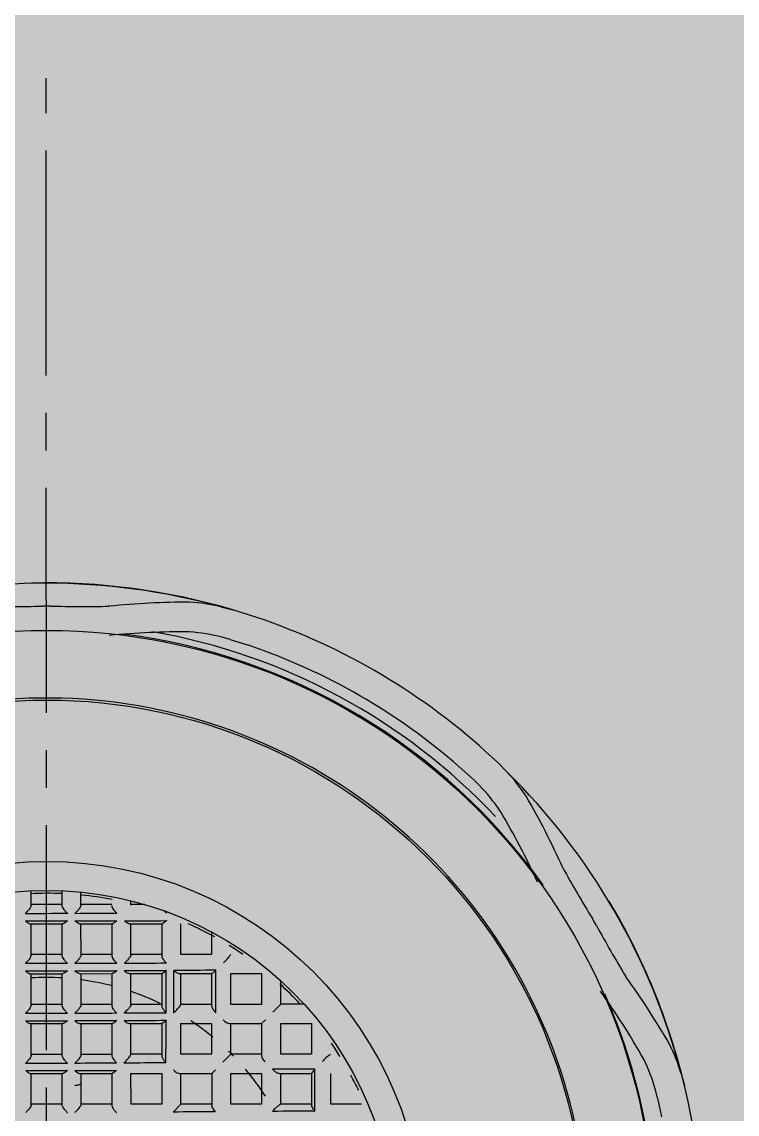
# Model space of a CAD drawing. Header units: millimetres. Extents: x 307301 to 459443, y -2888111 to -2805601.
# Drawn here: x 311708.72 to 311720.65, y -2812700.75 to -2812682.53 of the extents above; entities that cross this region are included whole.
import ezdxf

# ---------------------------------------------------------------- set-up
doc = ezdxf.new("R2010")
doc.units = ezdxf.units.MM
doc.header["$LTSCALE"] = 10
doc.header["$MEASUREMENT"] = 0
doc.linetypes.add('CENTER2', pattern=[1.125, 0.75, -0.125, 0.125, -0.125])
for name, color, linetype in [('$DDT_AUDIT_GENERATED_(131)', 7, 'Continuous'), ('$DDT_AUDIT_GENERATED_(159)', 7, 'Continuous'), ('$DDT_AUDIT_GENERATED_(15E)', 7, 'Continuous'), ('$DDT_AUDIT_GENERATED_(224)', 7, 'Continuous'), ('$DDT_AUDIT_GENERATED_(77)', 7, 'Continuous'), ('$DDT_AUDIT_GENERATED_(7E)', 7, 'Continuous'), ('$DDT_AUDIT_GENERATED_(901)', 7, 'Continuous'), ('$DDT_AUDIT_GENERATED_(E33)', 7, 'Continuous'), ('BMA  furniture', 6, 'Continuous'), ('Default', 7, 'Continuous'), ('Furniture - Plan', 3, 'Continuous')]:
    doc.layers.add(name, color=color, linetype=linetype)

# ---------------------------------------------------------------- blocks, each defined once
blk = doc.blocks.new('TUFTUFTU')
at = {"layer": 'Furniture - Plan', "ltscale": 0.01}
h = blk.add_hatch(color=250, dxfattribs=at)
h.dxf.hatch_style = 1
h.set_gradient(color1=(51, 51, 51), color2=(105, 105, 105), one_color=1, tint=0.41, name='INVCYLINDER')
edge = h.paths.add_edge_path()
edge.add_arc((1413476.938, -245799), 296.526, 0, 360)
at = {"layer": '$DDT_AUDIT_GENERATED_(131)', "color": 6, "linetype": 'Continuous'}
for radius, start, end in [(11.517, 205.4253, 208.2256), (11.517, 211.8503, 214.4429), (11.517, 222.8171, 227.5499), (11.517, 235.3841, 238.0761), (11.517, 240.8701, 245.7889), (11.517, 259.0569, 264.2246), (11.517, 267.4422, 272.6475), (20.547, 223.2479, 260.0639)]:
    blk.add_arc((1413476.938, -245799), radius, start, end, dxfattribs=at)
at = {"layer": '$DDT_AUDIT_GENERATED_(159)', "color": 6, "linetype": 'Continuous'}
for start, end in [(213.0563, 220.4118), (224.2969, 225.9025), (230.47, 236.4663), (244.2344, 251.144), (255.4137, 262.2711), (266.5408, 273.3981)]:
    blk.add_arc((1413476.938, -245799), 8.71, start, end, dxfattribs=at)
at = {"layer": '$DDT_AUDIT_GENERATED_(15E)', "color": 3, "linetype": 'Continuous'}
for radius in [295.946, 295.558]:
    blk.add_circle((1413476.938, -245799), radius, dxfattribs=at)
at = {"layer": '$DDT_AUDIT_GENERATED_(224)', "color": 3, "linetype": 'Continuous'}
for radius in [300, 296.526, 296.132]:
    blk.add_circle((1413476.938, -245799), radius, dxfattribs=at)
at = {"layer": '$DDT_AUDIT_GENERATED_(77)', "color": 6, "linetype": 'Continuous'}
for radius in [20.285, 17.962, 12.581]:
    blk.add_circle((1413476.938, -245799), radius, dxfattribs=at)
for radius, start, end in [(18.03, 345.0261, 285.0261), (20.323, 180.0261, 203.6723), (20.323, 215.4615, 262.8202)]:
    blk.add_arc((1413476.938, -245799), radius, start, end, dxfattribs=at)
at = {"layer": '$DDT_AUDIT_GENERATED_(7E)', "color": 6, "linetype": 'Continuous'}
for p, q in [((1413456.567, -245803.689), (1413456.433, -245803.061)), ((1413455.55, -245803.571), (1413455.672, -245804.11)), ((1413456.567, -245803.689), (1413456.64, -245803.958)), ((1413455.784, -245804.509), (1413455.672, -245804.11)), ((1413462.509, -245814.114), (1413462.706, -245814.31)), ((1413461.894, -245814.876), (1413461.605, -245814.579)), ((1413463.183, -245814.741), (1413462.706, -245814.31)), ((1413461.894, -245814.876), (1413462.3, -245815.251)), ((1413470.814, -245818.987), (1413470.202, -245818.789)), ((1413470.814, -245818.987), (1413471.082, -245819.058)), ((1413470.203, -245819.809), (1413470.731, -245819.972)), ((1413471.132, -245820.074), (1413470.731, -245819.972))]:
    blk.add_line(p, q, dxfattribs=at)
for radius in [62.905, 61.937]:
    blk.add_circle((1413476.938, -245799), radius, dxfattribs=at)
for centre, radius, start, end in [((1413476.938, -245799), 21.872, 167.9893, 192.0628), ((1413462.704, -245802.257), 6.299, 195.6674, 205.6992), ((1413476.938, -245799), 21.872, 193.5123, 210.9797), ((1413461.608, -245802.779), 6.075, 196.5465, 206.4505), ((1413476.939, -245799), 21.86, 194.5973, 225.4548), ((1413479.349, -245792.356), 25.647, 209.5077, 215.5017), ((1413478.447, -245792.651), 25.71, 209.9453, 215.9266), ((1413422.171, -245829.219), 41.456, 28.4918, 31.2106), ((1413477.609, -245798.613), 21.872, 209.6802, 210.3719), ((1413421.936, -245832.23), 43.166, 28.8954, 31.5065), ((1413483.898, -245800.229), 25.646, 204.5503, 210.5445), ((1413483.193, -245800.862), 25.71, 204.1255, 210.1068), ((1413467.014, -245809.705), 6.303, 214.3562, 224.3815), ((1413466.008, -245810.4), 6.071, 213.5983, 223.5089), ((1413476.938, -245799), 20.904, 228.8514, 251.2007), ((1413476.938, -245799), 21.872, 227.9893, 252.0628), ((1413472.642, -245812.955), 6.299, 255.6674, 265.6992), ((1413472.39, -245793.591), 25.647, 269.5077, 275.5017), ((1413476.938, -245799), 21.872, 253.5123, 271.3295), ((1413476.938, -245799), 21.86, 254.5973, 285.4548), ((1413472.546, -245814.166), 6.075, 256.5465, 266.4505), ((1413472.194, -245794.519), 25.71, 269.9453, 275.9266), ((1413475.725, -245861.539), 41.456, 88.4918, 91.2106), ((1413478.215, -245863.248), 43.166, 88.8954, 91.5065), ((1413476.938, -245798.226), 21.872, 269.6802, 270.3719)]:
    blk.add_arc(centre, radius, start, end, dxfattribs=at)
at = {"layer": '$DDT_AUDIT_GENERATED_(901)', "color": 6, "linetype": 'Continuous'}
for p, q in [((1413472.46, -245803.483), (1413472.722, -245803.221)), ((1413466.44, -245803.486), (1413467.466, -245803.485)), ((1413467.466, -245803.485), (1413467.466, -245804.511)), ((1413468.105, -245804.513), (1413468.105, -245803.441)), ((1413468.105, -245803.485), (1413469.134, -245803.484)), ((1413469.131, -245803.484), (1413469.131, -245804.51)), ((1413469.769, -245803.484), (1413470.795, -245803.484)), ((1413469.77, -245804.51), (1413469.769, -245803.484)), ((1413470.795, -245803.484), (1413470.796, -245804.509)), ((1413471.434, -245804.509), (1413471.434, -245803.436)), ((1413471.434, -245803.483), (1413472.46, -245803.483)), ((1413472.46, -245803.483), (1413472.46, -245804.509)), ((1413473.098, -245803.483), (1413474.124, -245803.482)), ((1413473.099, -245804.508), (1413473.098, -245803.483)), ((1413474.124, -245803.482), (1413474.125, -245804.508)), ((1413474.763, -245803.723), (1413474.763, -245803.443)), ((1413474.763, -245803.482), (1413475.789, -245803.481)), ((1413475.789, -245803.471), (1413475.789, -245804.197)), ((1413476.428, -245804.237), (1413476.428, -245803.459)), ((1413476.428, -245803.481), (1413477.453, -245803.481)), ((1413477.453, -245803.458), (1413477.454, -245804.236)), ((1413474.763, -245804.508), (1413474.763, -245803.723)), ((1413475.789, -245804.197), (1413475.789, -245804.507)), ((1413476.428, -245804.507), (1413476.428, -245804.237)), ((1413477.454, -245804.236), (1413477.454, -245804.506)), ((1413469.178, -245804.51), (1413468.105, -245804.511)), ((1413470.796, -245804.509), (1413469.77, -245804.51)), ((1413471.309, -245804.634), (1413471.434, -245804.509)), ((1413472.508, -245804.509), (1413471.434, -245804.509)), ((1413474.125, -245804.508), (1413473.099, -245804.508)), ((1413475.824, -245804.507), (1413474.755, -245804.508)), ((1413477.474, -245804.506), (1413476.407, -245804.507)), ((1413468.105, -245805.149), (1413469.131, -245805.149)), ((1413468.106, -245806.175), (1413468.105, -245805.149)), ((1413469.131, -245805.149), (1413469.132, -245806.175)), ((1413469.771, -245806.175), (1413469.77, -245805.101)), ((1413469.77, -245805.149), (1413470.796, -245805.148)), ((1413470.796, -245805.148), (1413471.058, -245804.886)), ((1413470.796, -245805.148), (1413470.796, -245806.174)), ((1413471.435, -245805.148), (1413472.46, -245805.147)), ((1413471.435, -245806.174), (1413471.435, -245805.148)), ((1413472.46, -245805.147), (1413472.461, -245806.173)), ((1413473.1, -245806.173), (1413473.099, -245805.101)), ((1413473.099, -245805.147), (1413474.125, -245805.147)), ((1413474.125, -245805.14), (1413474.125, -245806.173)), ((1413474.764, -245806.172), (1413474.764, -245805.105)), ((1413474.764, -245805.146), (1413475.79, -245805.146)), ((1413475.79, -245805.128), (1413475.79, -245806.172)), ((1413476.429, -245806.172), (1413476.428, -245805.115)), ((1413476.428, -245805.146), (1413477.454, -245805.145)), ((1413477.454, -245805.114), (1413477.455, -245806.171)), ((1413469.132, -245806.175), (1413468.106, -245806.175)), ((1413469.645, -245806.3), (1413469.771, -245806.175)), ((1413470.844, -245806.174), (1413469.771, -245806.175)), ((1413472.461, -245806.173), (1413471.435, -245806.174)), ((1413474.166, -245806.173), (1413473.095, -245806.173)), ((1413475.823, -245806.172), (1413474.753, -245806.172)), ((1413477.476, -245806.171), (1413476.407, -245806.172)), ((1413469.132, -245806.814), (1413469.394, -245806.551)), ((1413468.345, -245806.814), (1413469.132, -245806.814)), ((1413469.132, -245806.814), (1413469.132, -245807.601)), ((1413469.771, -245806.813), (1413470.797, -245806.813)), ((1413469.771, -245807.839), (1413469.771, -245806.813)), ((1413470.797, -245806.813), (1413470.797, -245807.839)), ((1413471.436, -245807.838), (1413471.435, -245806.765)), ((1413471.435, -245806.813), (1413472.461, -245806.812)), ((1413472.461, -245806.808), (1413472.462, -245807.838)), ((1413473.1, -245807.838), (1413473.1, -245806.767)), ((1413473.1, -245806.812), (1413474.126, -245806.811)), ((1413474.126, -245806.801), (1413474.126, -245807.837)), ((1413474.765, -245807.837), (1413474.764, -245806.772)), ((1413474.765, -245806.811), (1413475.79, -245806.811)), ((1413475.79, -245806.791), (1413475.791, -245807.836)), ((1413476.43, -245807.836), (1413476.429, -245806.781)), ((1413476.429, -245806.81), (1413477.455, -245806.81)), ((1413477.455, -245806.78), (1413477.455, -245807.836)), ((1413470.797, -245807.839), (1413469.771, -245807.839)), ((1413472.506, -245807.838), (1413471.433, -245807.838)), ((1413474.165, -245807.837), (1413473.093, -245807.838)), ((1413475.822, -245807.836), (1413474.751, -245807.837)), ((1413477.478, -245807.836), (1413476.407, -245807.836)), ((1413473.101, -245809.502), (1413473.101, -245808.434)), ((1413471.436, -245808.477), (1413472.462, -245808.477)), ((1413471.436, -245809.241), (1413471.436, -245808.477)), ((1413472.462, -245808.477), (1413472.462, -245809.502)), ((1413473.101, -245808.476), (1413474.127, -245808.476)), ((1413474.127, -245808.463), (1413474.127, -245809.502)), ((1413474.766, -245809.501), (1413474.765, -245808.439)), ((1413474.765, -245808.476), (1413475.791, -245808.475)), ((1413475.791, -245808.455), (1413475.792, -245809.501)), ((1413476.43, -245809.501), (1413476.43, -245808.446)), ((1413476.43, -245808.475), (1413477.456, -245808.474)), ((1413477.456, -245808.445), (1413477.456, -245809.5)), ((1413474.164, -245809.502), (1413473.092, -245809.502)), ((1413475.822, -245809.501), (1413474.75, -245809.501)), ((1413477.479, -245809.5), (1413476.407, -245809.501)), ((1413473.658, -245810.141), (1413474.127, -245810.14)), ((1413474.127, -245810.126), (1413474.127, -245810.268)), ((1413474.766, -245810.14), (1413475.792, -245810.14)), ((1413475.792, -245810.118), (1413475.792, -245810.56)), ((1413476.431, -245810.607), (1413476.431, -245810.111)), ((1413476.431, -245810.139), (1413477.456, -245810.139)), ((1413477.456, -245810.11), (1413477.457, -245810.606))]:
    blk.add_line(p, q, dxfattribs=at)
for centre, radius, start, end in [((1413462.168, -244407.837), 1395.425, 270.239399, 270.297288), ((1413468.513, -245802.503), 1.162, 302.3198, 320.3959), ((1413464.743, -244865.821), 937.434, 270.401846, 270.487663), ((1413459.856, -244016.729), 1787.943, 270.260784, 270.305924), ((1413477.645, -246290.008), 485.406, 90.19433, 90.35862), ((1413477.092, -246137.01), 332.406, 89.90633, 90.14577), ((1413466.668, -245803.988), 1.411, 304.5949, 319.5417), ((1414451.128, -245810.555), 978.185, 179.667209, 179.749692), ((1413485.359, -247602.782), 1797.951, 90.350594, 90.395135), ((1413474.994, -245805.637), 1.001, 129.4629, 150.2045), ((1413477.613, -246317.738), 512.884, 90.18039, 90.33595), ((1413477.106, -246167.055), 362.199, 89.9161, 90.136), ((1415218.371, -245814.297), 1747.089, 179.745654, 179.79185), ((1413473.443, -245807.428), 1.162, 129.6562, 147.7323), ((1414936.84, -245812.765), 1464.152, 179.756176, 179.811348), ((1414841.918, -245812.267), 1368.978, 179.760007, 179.819025), ((1413480.585, -247270.824), 1464.311, 90.24395, 90.298697), ((1413480.923, -247273.059), 1466.799, 90.256692, 90.311337), ((1413477.533, -246502.245), 695.977, 90.126546, 90.241453), ((1413477.531, -246539.989), 733.47, 90.119953, 90.229024), ((1413477.211, -246398.77), 592.25, 89.958571, 90.093534), ((1413477.194, -246360.07), 553.802, 89.95392, 90.09819), ((1413479.477, -247372.301), 1564.372, 90.187877, 90.239169), ((1413477.562, -246777.662), 969.73, 90.09261, 90.175244), ((1413477.321, -246640.39), 832.457, 89.977948, 90.074158), ((1413471.96, -245809.275), 1.411, 130.5105, 145.4572), ((1413479.362, -247404.143), 1595.962, 90.180084, 90.230369), ((1413477.573, -246824.531), 1016.347, 90.089011, 90.167875), ((1413477.343, -246687.746), 879.562, 89.980511, 90.071595), ((1413472.453, -245810.401), 0.732, 38.4799, 48.1342), ((1413478.955, -247632.759), 1823.164, 90.144928, 90.188983), ((1413477.661, -247112.595), 1302.998, 90.073326, 90.134915), ((1413477.681, -247168.325), 1358.477, 90.071156, 90.130241), ((1413477.475, -246977.97), 1168.373, 89.991721, 90.060385), ((1413477.5, -247033.982), 1224.133, 89.993278, 90.058828)]:
    blk.add_arc(centre, radius, start, end, dxfattribs=at)
at = {"layer": '$DDT_AUDIT_GENERATED_(901)', "color": 6, "linetype": 'Continuous', "extrusion": (0, 0, -1)}
blk.add_ellipse((1413475.983, -245804.197), major_axis=(0.194, 0), ratio=0.493745, start_param=3.141593, end_param=4.803173, dxfattribs=at)
at = {"layer": '$DDT_AUDIT_GENERATED_(901)', "color": 6, "linetype": 'Continuous'}
for points in [[(1413467.998, -245803.25), (1413467.997, -245803.721), (1413467.995, -245804.189), (1413467.994, -245804.653)], [(1413471.434, -245803.436), (1413471.434, -245803.378), (1413471.38, -245803.297), (1413471.318, -245803.232)], [(1413472.712, -245804.625), (1413472.647, -245804.562), (1413472.565, -245804.509), (1413472.508, -245804.509)], [(1413469.77, -245805.101), (1413469.77, -245805.042), (1413469.716, -245804.96), (1413469.652, -245804.894)], [(1413471.051, -245806.292), (1413470.985, -245806.228), (1413470.903, -245806.174), (1413470.844, -245806.174)], [(1413471.294, -245807.95), (1413471.758, -245807.948), (1413472.225, -245807.946), (1413472.697, -245807.944)]]:
    blk.add_open_spline(points, degree=3, dxfattribs=at)
for points, knots in [([(1413468.105, -245803.441), (1413468.105, -245803.427), (1413468.101, -245803.41), (1413468.094, -245803.392), (1413468.085, -245803.37), (1413468.072, -245803.346), (1413468.057, -245803.323), (1413468.041, -245803.299), (1413468.022, -245803.275), (1413468.001, -245803.253), (1413468, -245803.252), (1413467.999, -245803.251), (1413467.998, -245803.25)], [0, 0, 0, 0, 0.279991, 0.279991, 0.279991, 0.629241, 0.629241, 0.629241, 0.985245, 0.985245, 0.985245, 1, 1, 1, 1]), ([(1413474.763, -245803.443), (1413474.763, -245803.431), (1413474.76, -245803.417), (1413474.754, -245803.402), (1413474.749, -245803.387), (1413474.741, -245803.371), (1413474.732, -245803.356), (1413474.718, -245803.331), (1413474.701, -245803.307), (1413474.681, -245803.283), (1413474.661, -245803.258), (1413474.639, -245803.234), (1413474.616, -245803.212), (1413474.615, -245803.212), (1413474.614, -245803.211), (1413474.613, -245803.21)], [0, 0, 0, 0, 0.193472, 0.193472, 0.193472, 0.384698, 0.384698, 0.384698, 0.678326, 0.678326, 0.678326, 0.987694, 0.987694, 0.987694, 1, 1, 1, 1]), ([(1413475.789, -245803.471), (1413475.789, -245803.45), (1413475.826, -245803.396), (1413475.908, -245803.298), (1413475.955, -245803.251), (1413476, -245803.209)], [0, 0, 0, 0, 0.5, 0.5, 1, 1, 1, 1]), ([(1413476.428, -245803.459), (1413476.428, -245803.451), (1413476.425, -245803.44), (1413476.42, -245803.428), (1413476.416, -245803.417), (1413476.409, -245803.404), (1413476.401, -245803.39), (1413476.39, -245803.371), (1413476.375, -245803.35), (1413476.36, -245803.331), (1413476.338, -245803.303), (1413476.314, -245803.276), (1413476.289, -245803.25), (1413476.276, -245803.237), (1413476.263, -245803.224), (1413476.25, -245803.212), (1413476.249, -245803.211), (1413476.248, -245803.21), (1413476.247, -245803.209)], [0, 0, 0, 0, 0.152296, 0.152296, 0.152296, 0.303133, 0.303133, 0.303133, 0.524406, 0.524406, 0.524406, 0.830898, 0.830898, 0.830898, 0.989077, 0.989077, 0.989077, 1, 1, 1, 1]), ([(1413477.453, -245803.458), (1413477.453, -245803.45), (1413477.456, -245803.439), (1413477.461, -245803.428), (1413477.465, -245803.416), (1413477.472, -245803.403), (1413477.48, -245803.39), (1413477.491, -245803.37), (1413477.505, -245803.35), (1413477.521, -245803.33), (1413477.542, -245803.302), (1413477.567, -245803.275), (1413477.592, -245803.249), (1413477.605, -245803.236), (1413477.618, -245803.223), (1413477.631, -245803.211), (1413477.632, -245803.21), (1413477.633, -245803.209), (1413477.634, -245803.208)], [0, 0, 0, 0, 0.152296, 0.152296, 0.152296, 0.303133, 0.303133, 0.303133, 0.524406, 0.524406, 0.524406, 0.830898, 0.830898, 0.830898, 0.989077, 0.989077, 0.989077, 1, 1, 1, 1]), ([(1413467.994, -245804.653), (1413467.994, -245804.652), (1413467.995, -245804.651), (1413467.996, -245804.65), (1413468.018, -245804.626), (1413468.039, -245804.604), (1413468.056, -245804.583), (1413468.072, -245804.565), (1413468.086, -245804.548), (1413468.095, -245804.534), (1413468.101, -245804.525), (1413468.105, -245804.517), (1413468.105, -245804.513)], [0, 0, 0, 0, 0.013084, 0.013084, 0.013084, 0.39311, 0.39311, 0.39311, 0.743636, 0.743636, 0.743636, 1, 1, 1, 1]), ([(1413469.402, -245804.646), (1413469.401, -245804.645), (1413469.4, -245804.644), (1413469.399, -245804.643), (1413469.384, -245804.627), (1413469.368, -245804.612), (1413469.352, -245804.598), (1413469.327, -245804.578), (1413469.301, -245804.559), (1413469.275, -245804.544), (1413469.258, -245804.534), (1413469.241, -245804.525), (1413469.225, -245804.52), (1413469.208, -245804.514), (1413469.192, -245804.51), (1413469.178, -245804.51)], [0, 0, 0, 0, 0.013205, 0.013205, 0.013205, 0.234096, 0.234096, 0.234096, 0.56363, 0.56363, 0.56363, 0.780538, 0.780538, 0.780538, 1, 1, 1, 1]), ([(1413474.607, -245804.612), (1413474.608, -245804.611), (1413474.609, -245804.61), (1413474.61, -245804.61), (1413474.63, -245804.591), (1413474.65, -245804.574), (1413474.668, -245804.56), (1413474.689, -245804.543), (1413474.709, -245804.528), (1413474.726, -245804.519), (1413474.738, -245804.512), (1413474.748, -245804.508), (1413474.755, -245804.508)], [0, 0, 0, 0, 0.013705, 0.013705, 0.013705, 0.340198, 0.340198, 0.340198, 0.720806, 0.720806, 0.720806, 1, 1, 1, 1]), ([(1413475.999, -245804.605), (1413475.998, -245804.604), (1413475.997, -245804.604), (1413475.996, -245804.603), (1413475.978, -245804.587), (1413475.959, -245804.572), (1413475.94, -245804.559), (1413475.916, -245804.542), (1413475.892, -245804.528), (1413475.87, -245804.519), (1413475.853, -245804.512), (1413475.837, -245804.507), (1413475.824, -245804.507)], [0, 0, 0, 0, 0.01499, 0.01499, 0.01499, 0.31191, 0.31191, 0.31191, 0.698733, 0.698733, 0.698733, 1, 1, 1, 1]), ([(1413476.246, -245804.605), (1413476.247, -245804.604), (1413476.248, -245804.603), (1413476.249, -245804.602), (1413476.266, -245804.587), (1413476.284, -245804.573), (1413476.301, -245804.561), (1413476.324, -245804.543), (1413476.347, -245804.528), (1413476.368, -245804.519), (1413476.383, -245804.511), (1413476.397, -245804.507), (1413476.407, -245804.507)], [0, 0, 0, 0, 0.014552, 0.014552, 0.014552, 0.296996, 0.296996, 0.296996, 0.698185, 0.698185, 0.698185, 1, 1, 1, 1]), ([(1413477.636, -245804.604), (1413477.635, -245804.603), (1413477.634, -245804.602), (1413477.633, -245804.602), (1413477.616, -245804.586), (1413477.598, -245804.572), (1413477.581, -245804.56), (1413477.558, -245804.542), (1413477.535, -245804.528), (1413477.514, -245804.518), (1413477.499, -245804.511), (1413477.485, -245804.506), (1413477.474, -245804.506)], [0, 0, 0, 0, 0.014552, 0.014552, 0.014552, 0.296996, 0.296996, 0.296996, 0.698185, 0.698185, 0.698185, 1, 1, 1, 1]), ([(1413473.099, -245805.101), (1413473.099, -245805.087), (1413473.096, -245805.071), (1413473.09, -245805.055), (1413473.084, -245805.039), (1413473.076, -245805.022), (1413473.066, -245805.005), (1413473.052, -245804.98), (1413473.033, -245804.954), (1413473.013, -245804.93), (1413472.997, -245804.911), (1413472.98, -245804.893), (1413472.963, -245804.876), (1413472.962, -245804.875), (1413472.961, -245804.874), (1413472.96, -245804.874)], [0, 0, 0, 0, 0.212867, 0.212867, 0.212867, 0.423265, 0.423265, 0.423265, 0.743237, 0.743237, 0.743237, 0.986997, 0.986997, 0.986997, 1, 1, 1, 1]), ([(1413474.764, -245805.105), (1413474.764, -245805.093), (1413474.761, -245805.079), (1413474.755, -245805.064), (1413474.75, -245805.049), (1413474.743, -245805.034), (1413474.734, -245805.018), (1413474.721, -245804.994), (1413474.704, -245804.97), (1413474.685, -245804.947), (1413474.662, -245804.918), (1413474.636, -245804.89), (1413474.609, -245804.866), (1413474.608, -245804.865), (1413474.607, -245804.864), (1413474.606, -245804.863)], [0, 0, 0, 0, 0.183182, 0.183182, 0.183182, 0.364326, 0.364326, 0.364326, 0.63811, 0.63811, 0.63811, 0.987958, 0.987958, 0.987958, 1, 1, 1, 1]), ([(1413475.79, -245805.128), (1413475.79, -245805.101), (1413475.826, -245805.044), (1413475.908, -245804.943), (1413475.954, -245804.896), (1413475.998, -245804.857)], [0, 0, 0, 0, 0.5, 0.5, 1, 1, 1, 1]), ([(1413476.428, -245805.115), (1413476.428, -245805.105), (1413476.426, -245805.093), (1413476.421, -245805.081), (1413476.417, -245805.068), (1413476.41, -245805.054), (1413476.402, -245805.04), (1413476.391, -245805.02), (1413476.377, -245804.999), (1413476.361, -245804.979), (1413476.34, -245804.951), (1413476.316, -245804.924), (1413476.292, -245804.899), (1413476.278, -245804.885), (1413476.263, -245804.871), (1413476.249, -245804.859), (1413476.248, -245804.858), (1413476.247, -245804.857), (1413476.246, -245804.856)], [0, 0, 0, 0, 0.151079, 0.151079, 0.151079, 0.300732, 0.300732, 0.300732, 0.51881, 0.51881, 0.51881, 0.818547, 0.818547, 0.818547, 0.989051, 0.989051, 0.989051, 1, 1, 1, 1]), ([(1413477.454, -245805.114), (1413477.454, -245805.105), (1413477.457, -245805.093), (1413477.461, -245805.08), (1413477.466, -245805.068), (1413477.472, -245805.054), (1413477.48, -245805.04), (1413477.492, -245805.02), (1413477.506, -245804.998), (1413477.521, -245804.978), (1413477.542, -245804.95), (1413477.566, -245804.923), (1413477.591, -245804.898), (1413477.605, -245804.884), (1413477.619, -245804.871), (1413477.633, -245804.858), (1413477.634, -245804.857), (1413477.635, -245804.856), (1413477.636, -245804.855)], [0, 0, 0, 0, 0.151079, 0.151079, 0.151079, 0.300732, 0.300732, 0.300732, 0.51881, 0.51881, 0.51881, 0.818547, 0.818547, 0.818547, 0.989051, 0.989051, 0.989051, 1, 1, 1, 1]), ([(1413472.953, -245806.282), (1413472.953, -245806.281), (1413472.954, -245806.28), (1413472.955, -245806.279), (1413472.978, -245806.259), (1413472.999, -245806.24), (1413473.019, -245806.223), (1413473.038, -245806.207), (1413473.057, -245806.193), (1413473.071, -245806.184), (1413473.082, -245806.177), (1413473.09, -245806.173), (1413473.095, -245806.173)], [0, 0, 0, 0, 0.013311, 0.013311, 0.013311, 0.371992, 0.371992, 0.371992, 0.734773, 0.734773, 0.734773, 1, 1, 1, 1]), ([(1413474.352, -245806.275), (1413474.351, -245806.274), (1413474.35, -245806.273), (1413474.349, -245806.272), (1413474.328, -245806.254), (1413474.306, -245806.237), (1413474.285, -245806.222), (1413474.261, -245806.206), (1413474.237, -245806.193), (1413474.215, -245806.184), (1413474.198, -245806.177), (1413474.181, -245806.173), (1413474.166, -245806.173)], [0, 0, 0, 0, 0.014912, 0.014912, 0.014912, 0.34563, 0.34563, 0.34563, 0.710402, 0.710402, 0.710402, 1, 1, 1, 1]), ([(1413474.6, -245806.274), (1413474.601, -245806.273), (1413474.602, -245806.272), (1413474.603, -245806.271), (1413474.622, -245806.255), (1413474.641, -245806.239), (1413474.658, -245806.225), (1413474.681, -245806.208), (1413474.702, -245806.193), (1413474.72, -245806.184), (1413474.733, -245806.177), (1413474.745, -245806.172), (1413474.753, -245806.172)], [0, 0, 0, 0, 0.013976, 0.013976, 0.013976, 0.321504, 0.321504, 0.321504, 0.711834, 0.711834, 0.711834, 1, 1, 1, 1]), ([(1413475.996, -245806.269), (1413475.995, -245806.268), (1413475.994, -245806.268), (1413475.993, -245806.267), (1413475.975, -245806.251), (1413475.957, -245806.237), (1413475.939, -245806.224), (1413475.915, -245806.207), (1413475.891, -245806.193), (1413475.869, -245806.183), (1413475.852, -245806.176), (1413475.836, -245806.172), (1413475.823, -245806.172)], [0, 0, 0, 0, 0.014954, 0.014954, 0.014954, 0.307284, 0.307284, 0.307284, 0.69736, 0.69736, 0.69736, 1, 1, 1, 1]), ([(1413476.245, -245806.269), (1413476.245, -245806.268), (1413476.246, -245806.267), (1413476.247, -245806.266), (1413476.265, -245806.251), (1413476.282, -245806.237), (1413476.299, -245806.225), (1413476.323, -245806.208), (1413476.346, -245806.193), (1413476.366, -245806.183), (1413476.382, -245806.176), (1413476.396, -245806.172), (1413476.407, -245806.172)], [0, 0, 0, 0, 0.0146, 0.0146, 0.0146, 0.296351, 0.296351, 0.296351, 0.697247, 0.697247, 0.697247, 1, 1, 1, 1]), ([(1413477.639, -245806.268), (1413477.638, -245806.267), (1413477.637, -245806.267), (1413477.636, -245806.266), (1413477.619, -245806.251), (1413477.602, -245806.237), (1413477.585, -245806.224), (1413477.561, -245806.207), (1413477.538, -245806.192), (1413477.517, -245806.183), (1413477.502, -245806.175), (1413477.487, -245806.171), (1413477.476, -245806.171)], [0, 0, 0, 0, 0.0146, 0.0146, 0.0146, 0.296351, 0.296351, 0.296351, 0.697247, 0.697247, 0.697247, 1, 1, 1, 1]), ([(1413471.435, -245806.765), (1413471.435, -245806.751), (1413471.432, -245806.735), (1413471.426, -245806.719), (1413471.42, -245806.703), (1413471.412, -245806.685), (1413471.402, -245806.668), (1413471.387, -245806.643), (1413471.368, -245806.616), (1413471.347, -245806.592), (1413471.333, -245806.575), (1413471.318, -245806.559), (1413471.302, -245806.544), (1413471.302, -245806.543), (1413471.301, -245806.542), (1413471.3, -245806.542)], [0, 0, 0, 0, 0.219462, 0.219462, 0.219462, 0.43637, 0.43637, 0.43637, 0.765904, 0.765904, 0.765904, 0.986795, 0.986795, 0.986795, 1, 1, 1, 1]), ([(1413473.1, -245806.767), (1413473.1, -245806.755), (1413473.097, -245806.739), (1413473.091, -245806.724), (1413473.086, -245806.708), (1413473.078, -245806.692), (1413473.068, -245806.676), (1413473.054, -245806.651), (1413473.037, -245806.626), (1413473.017, -245806.602), (1413472.998, -245806.579), (1413472.977, -245806.556), (1413472.954, -245806.535), (1413472.953, -245806.534), (1413472.953, -245806.534), (1413472.952, -245806.533)], [0, 0, 0, 0, 0.198123, 0.198123, 0.198123, 0.393986, 0.393986, 0.393986, 0.691201, 0.691201, 0.691201, 0.987467, 0.987467, 0.987467, 1, 1, 1, 1]), ([(1413474.126, -245806.801), (1413474.126, -245806.79), (1413474.136, -245806.77), (1413474.168, -245806.721), (1413474.189, -245806.694), (1413474.256, -245806.616), (1413474.305, -245806.567), (1413474.351, -245806.526)], [0, 0, 0, 0, 0.25, 0.25, 0.5, 0.5, 1, 1, 1, 1]), ([(1413474.764, -245806.772), (1413474.764, -245806.761), (1413474.762, -245806.747), (1413474.757, -245806.733), (1413474.751, -245806.719), (1413474.744, -245806.704), (1413474.736, -245806.688), (1413474.723, -245806.666), (1413474.707, -245806.642), (1413474.689, -245806.62), (1413474.667, -245806.591), (1413474.641, -245806.563), (1413474.614, -245806.538), (1413474.61, -245806.535), (1413474.606, -245806.531), (1413474.602, -245806.528), (1413474.601, -245806.527), (1413474.601, -245806.526), (1413474.6, -245806.525)], [0, 0, 0, 0, 0.173521, 0.173521, 0.173521, 0.345169, 0.345169, 0.345169, 0.602704, 0.602704, 0.602704, 0.939268, 0.939268, 0.939268, 0.988285, 0.988285, 0.988285, 1, 1, 1, 1]), ([(1413475.79, -245806.791), (1413475.79, -245806.763), (1413475.826, -245806.706), (1413475.906, -245806.607), (1413475.951, -245806.56), (1413475.996, -245806.521)], [0, 0, 0, 0, 0.5, 0.5, 1, 1, 1, 1]), ([(1413476.429, -245806.781), (1413476.429, -245806.771), (1413476.427, -245806.759), (1413476.422, -245806.747), (1413476.417, -245806.734), (1413476.411, -245806.721), (1413476.403, -245806.707), (1413476.392, -245806.687), (1413476.378, -245806.666), (1413476.363, -245806.646), (1413476.342, -245806.619), (1413476.318, -245806.592), (1413476.294, -245806.567), (1413476.279, -245806.552), (1413476.263, -245806.537), (1413476.247, -245806.523), (1413476.246, -245806.522), (1413476.245, -245806.521), (1413476.244, -245806.52)], [0, 0, 0, 0, 0.148561, 0.148561, 0.148561, 0.295756, 0.295756, 0.295756, 0.509003, 0.509003, 0.509003, 0.80311, 0.80311, 0.80311, 0.989148, 0.989148, 0.989148, 1, 1, 1, 1]), ([(1413477.455, -245806.78), (1413477.455, -245806.771), (1413477.457, -245806.759), (1413477.462, -245806.746), (1413477.466, -245806.734), (1413477.473, -245806.72), (1413477.481, -245806.707), (1413477.492, -245806.687), (1413477.506, -245806.666), (1413477.521, -245806.646), (1413477.542, -245806.618), (1413477.566, -245806.592), (1413477.59, -245806.567), (1413477.605, -245806.551), (1413477.621, -245806.536), (1413477.637, -245806.522), (1413477.638, -245806.521), (1413477.638, -245806.521), (1413477.639, -245806.52)], [0, 0, 0, 0, 0.148561, 0.148561, 0.148561, 0.295756, 0.295756, 0.295756, 0.509003, 0.509003, 0.509003, 0.80311, 0.80311, 0.80311, 0.989148, 0.989148, 0.989148, 1, 1, 1, 1]), ([(1413471.294, -245807.95), (1413471.295, -245807.949), (1413471.296, -245807.949), (1413471.296, -245807.948), (1413471.32, -245807.925), (1413471.343, -245807.905), (1413471.363, -245807.887), (1413471.382, -245807.871), (1413471.399, -245807.858), (1413471.412, -245807.849), (1413471.422, -245807.842), (1413471.429, -245807.838), (1413471.433, -245807.838)], [0, 0, 0, 0, 0.013084, 0.013084, 0.013084, 0.39311, 0.39311, 0.39311, 0.743636, 0.743636, 0.743636, 1, 1, 1, 1]), ([(1413472.697, -245807.944), (1413472.696, -245807.943), (1413472.695, -245807.942), (1413472.694, -245807.941), (1413472.671, -245807.921), (1413472.647, -245807.902), (1413472.623, -245807.886), (1413472.6, -245807.87), (1413472.577, -245807.857), (1413472.555, -245807.849), (1413472.537, -245807.842), (1413472.52, -245807.838), (1413472.506, -245807.838)], [0, 0, 0, 0, 0.014755, 0.014755, 0.014755, 0.370759, 0.370759, 0.370759, 0.720009, 0.720009, 0.720009, 1, 1, 1, 1]), ([(1413472.946, -245807.943), (1413472.947, -245807.942), (1413472.948, -245807.941), (1413472.949, -245807.941), (1413472.97, -245807.922), (1413472.99, -245807.904), (1413473.009, -245807.889), (1413473.03, -245807.872), (1413473.049, -245807.858), (1413473.065, -245807.849), (1413473.077, -245807.842), (1413473.087, -245807.838), (1413473.093, -245807.838)], [0, 0, 0, 0, 0.013593, 0.013593, 0.013593, 0.347736, 0.347736, 0.347736, 0.724088, 0.724088, 0.724088, 1, 1, 1, 1]), ([(1413474.347, -245807.938), (1413474.346, -245807.937), (1413474.345, -245807.936), (1413474.344, -245807.935), (1413474.324, -245807.918), (1413474.303, -245807.901), (1413474.283, -245807.887), (1413474.259, -245807.871), (1413474.235, -245807.857), (1413474.213, -245807.848), (1413474.196, -245807.841), (1413474.179, -245807.837), (1413474.165, -245807.837)], [0, 0, 0, 0, 0.014955, 0.014955, 0.014955, 0.332887, 0.332887, 0.332887, 0.705714, 0.705714, 0.705714, 1, 1, 1, 1]), ([(1413474.596, -245807.937), (1413474.597, -245807.936), (1413474.598, -245807.935), (1413474.599, -245807.935), (1413474.617, -245807.918), (1413474.635, -245807.903), (1413474.653, -245807.89), (1413474.675, -245807.873), (1413474.697, -245807.858), (1413474.716, -245807.848), (1413474.73, -245807.841), (1413474.742, -245807.837), (1413474.751, -245807.837)], [0, 0, 0, 0, 0.014142, 0.014142, 0.014142, 0.312027, 0.312027, 0.312027, 0.706914, 0.706914, 0.706914, 1, 1, 1, 1]), ([(1413475.995, -245807.934), (1413475.994, -245807.933), (1413475.993, -245807.932), (1413475.992, -245807.931), (1413475.974, -245807.916), (1413475.956, -245807.901), (1413475.938, -245807.889), (1413475.914, -245807.872), (1413475.89, -245807.857), (1413475.868, -245807.848), (1413475.851, -245807.841), (1413475.835, -245807.836), (1413475.822, -245807.836)], [0, 0, 0, 0, 0.014924, 0.014924, 0.014924, 0.304806, 0.304806, 0.304806, 0.696698, 0.696698, 0.696698, 1, 1, 1, 1]), ([(1413476.244, -245807.933), (1413476.244, -245807.932), (1413476.245, -245807.932), (1413476.246, -245807.931), (1413476.264, -245807.916), (1413476.281, -245807.902), (1413476.298, -245807.889), (1413476.322, -245807.872), (1413476.345, -245807.857), (1413476.366, -245807.848), (1413476.381, -245807.841), (1413476.396, -245807.836), (1413476.407, -245807.836)], [0, 0, 0, 0, 0.014628, 0.014628, 0.014628, 0.296243, 0.296243, 0.296243, 0.696776, 0.696776, 0.696776, 1, 1, 1, 1]), ([(1413477.641, -245807.933), (1413477.641, -245807.932), (1413477.64, -245807.931), (1413477.639, -245807.93), (1413477.621, -245807.915), (1413477.604, -245807.901), (1413477.587, -245807.889), (1413477.563, -245807.871), (1413477.54, -245807.857), (1413477.519, -245807.847), (1413477.504, -245807.84), (1413477.489, -245807.836), (1413477.478, -245807.836)], [0, 0, 0, 0, 0.014628, 0.014628, 0.014628, 0.296243, 0.296243, 0.296243, 0.696776, 0.696776, 0.696776, 1, 1, 1, 1]), ([(1413473.101, -245808.434), (1413473.101, -245808.422), (1413473.098, -245808.407), (1413473.092, -245808.392), (1413473.087, -245808.377), (1413473.079, -245808.361), (1413473.07, -245808.345), (1413473.057, -245808.321), (1413473.04, -245808.297), (1413473.021, -245808.274), (1413472.999, -245808.246), (1413472.974, -245808.22), (1413472.948, -245808.197), (1413472.947, -245808.196), (1413472.947, -245808.195), (1413472.946, -245808.194)], [0, 0, 0, 0, 0.187816, 0.187816, 0.187816, 0.373526, 0.373526, 0.373526, 0.654344, 0.654344, 0.654344, 0.987809, 0.987809, 0.987809, 1, 1, 1, 1]), ([(1413474.127, -245808.463), (1413474.127, -245808.451), (1413474.136, -245808.43), (1413474.167, -245808.382), (1413474.188, -245808.355), (1413474.253, -245808.278), (1413474.301, -245808.229), (1413474.346, -245808.189)], [0, 0, 0, 0, 0.25, 0.25, 0.5, 0.5, 1, 1, 1, 1]), ([(1413474.765, -245808.439), (1413474.765, -245808.428), (1413474.762, -245808.415), (1413474.757, -245808.401), (1413474.753, -245808.387), (1413474.745, -245808.372), (1413474.737, -245808.357), (1413474.725, -245808.335), (1413474.709, -245808.312), (1413474.692, -245808.291), (1413474.67, -245808.262), (1413474.644, -245808.234), (1413474.618, -245808.209), (1413474.612, -245808.203), (1413474.605, -245808.197), (1413474.598, -245808.191), (1413474.597, -245808.19), (1413474.596, -245808.189), (1413474.596, -245808.188)], [0, 0, 0, 0, 0.167273, 0.167273, 0.167273, 0.332789, 0.332789, 0.332789, 0.579523, 0.579523, 0.579523, 0.906487, 0.906487, 0.906487, 0.9885, 0.9885, 0.9885, 1, 1, 1, 1]), ([(1413475.791, -245808.455), (1413475.791, -245808.447), (1413475.793, -245808.438), (1413475.797, -245808.427), (1413475.801, -245808.417), (1413475.807, -245808.405), (1413475.815, -245808.392), (1413475.824, -245808.375), (1413475.836, -245808.358), (1413475.85, -245808.34), (1413475.868, -245808.315), (1413475.889, -245808.291), (1413475.91, -245808.268), (1413475.937, -245808.239), (1413475.964, -245808.212), (1413475.992, -245808.188), (1413475.993, -245808.187), (1413475.994, -245808.186), (1413475.994, -245808.185)], [0, 0, 0, 0, 0.129049, 0.129049, 0.129049, 0.257259, 0.257259, 0.257259, 0.432473, 0.432473, 0.432473, 0.68013, 0.68013, 0.68013, 0.989883, 0.989883, 0.989883, 1, 1, 1, 1]), ([(1413476.43, -245808.446), (1413476.43, -245808.437), (1413476.427, -245808.425), (1413476.423, -245808.413), (1413476.418, -245808.4), (1413476.412, -245808.387), (1413476.404, -245808.373), (1413476.393, -245808.353), (1413476.379, -245808.333), (1413476.364, -245808.313), (1413476.343, -245808.286), (1413476.32, -245808.259), (1413476.296, -245808.235), (1413476.28, -245808.218), (1413476.263, -245808.202), (1413476.246, -245808.187), (1413476.245, -245808.186), (1413476.244, -245808.186), (1413476.244, -245808.185)], [0, 0, 0, 0, 0.146971, 0.146971, 0.146971, 0.292613, 0.292613, 0.292613, 0.502793, 0.502793, 0.502793, 0.793256, 0.793256, 0.793256, 0.98921, 0.98921, 0.98921, 1, 1, 1, 1]), ([(1413477.456, -245808.445), (1413477.456, -245808.436), (1413477.458, -245808.425), (1413477.463, -245808.412), (1413477.467, -245808.4), (1413477.474, -245808.386), (1413477.481, -245808.373), (1413477.492, -245808.353), (1413477.506, -245808.332), (1413477.521, -245808.313), (1413477.542, -245808.285), (1413477.565, -245808.258), (1413477.589, -245808.234), (1413477.606, -245808.217), (1413477.622, -245808.201), (1413477.639, -245808.187), (1413477.64, -245808.186), (1413477.641, -245808.185), (1413477.642, -245808.184)], [0, 0, 0, 0, 0.146971, 0.146971, 0.146971, 0.292613, 0.292613, 0.292613, 0.502793, 0.502793, 0.502793, 0.793256, 0.793256, 0.793256, 0.98921, 0.98921, 0.98921, 1, 1, 1, 1]), ([(1413472.942, -245809.605), (1413472.943, -245809.604), (1413472.944, -245809.604), (1413472.944, -245809.603), (1413472.964, -245809.585), (1413472.984, -245809.569), (1413473.002, -245809.555), (1413473.023, -245809.537), (1413473.044, -245809.523), (1413473.061, -245809.513), (1413473.074, -245809.507), (1413473.085, -245809.502), (1413473.092, -245809.502)], [0, 0, 0, 0, 0.013794, 0.013794, 0.013794, 0.332699, 0.332699, 0.332699, 0.717117, 0.717117, 0.717117, 1, 1, 1, 1]), ([(1413474.344, -245809.601), (1413474.343, -245809.6), (1413474.342, -245809.6), (1413474.341, -245809.599), (1413474.321, -245809.582), (1413474.301, -245809.566), (1413474.282, -245809.552), (1413474.258, -245809.536), (1413474.234, -245809.522), (1413474.212, -245809.513), (1413474.194, -245809.506), (1413474.178, -245809.502), (1413474.164, -245809.502)], [0, 0, 0, 0, 0.014965, 0.014965, 0.014965, 0.324839, 0.324839, 0.324839, 0.702876, 0.702876, 0.702876, 1, 1, 1, 1]), ([(1413474.593, -245809.601), (1413474.594, -245809.6), (1413474.595, -245809.599), (1413474.596, -245809.598), (1413474.614, -245809.582), (1413474.632, -245809.568), (1413474.649, -245809.555), (1413474.672, -245809.537), (1413474.694, -245809.523), (1413474.713, -245809.513), (1413474.728, -245809.506), (1413474.741, -245809.501), (1413474.75, -245809.501)], [0, 0, 0, 0, 0.014252, 0.014252, 0.014252, 0.306746, 0.306746, 0.306746, 0.70396, 0.70396, 0.70396, 1, 1, 1, 1]), ([(1413475.994, -245809.598), (1413475.993, -245809.597), (1413475.992, -245809.596), (1413475.991, -245809.596), (1413475.973, -245809.58), (1413475.955, -245809.566), (1413475.937, -245809.553), (1413475.913, -245809.536), (1413475.889, -245809.522), (1413475.867, -245809.513), (1413475.851, -245809.505), (1413475.835, -245809.501), (1413475.822, -245809.501)], [0, 0, 0, 0, 0.0149, 0.0149, 0.0149, 0.303312, 0.303312, 0.303312, 0.696338, 0.696338, 0.696338, 1, 1, 1, 1]), ([(1413476.243, -245809.598), (1413476.244, -245809.597), (1413476.245, -245809.596), (1413476.246, -245809.595), (1413476.263, -245809.58), (1413476.281, -245809.566), (1413476.298, -245809.554), (1413476.322, -245809.537), (1413476.345, -245809.522), (1413476.366, -245809.512), (1413476.381, -245809.505), (1413476.396, -245809.501), (1413476.407, -245809.501)], [0, 0, 0, 0, 0.014647, 0.014647, 0.014647, 0.296301, 0.296301, 0.296301, 0.696508, 0.696508, 0.696508, 1, 1, 1, 1]), ([(1413477.643, -245809.597), (1413477.642, -245809.596), (1413477.642, -245809.596), (1413477.641, -245809.595), (1413477.623, -245809.58), (1413477.606, -245809.566), (1413477.589, -245809.553), (1413477.565, -245809.536), (1413477.542, -245809.521), (1413477.521, -245809.512), (1413477.505, -245809.505), (1413477.491, -245809.5), (1413477.479, -245809.5)], [0, 0, 0, 0, 0.014647, 0.014647, 0.014647, 0.296301, 0.296301, 0.296301, 0.696508, 0.696508, 0.696508, 1, 1, 1, 1]), ([(1413474.766, -245810.105), (1413474.766, -245810.094), (1413474.763, -245810.081), (1413474.758, -245810.068), (1413474.754, -245810.054), (1413474.747, -245810.04), (1413474.738, -245810.025), (1413474.726, -245810.003), (1413474.711, -245809.981), (1413474.694, -245809.96), (1413474.672, -245809.931), (1413474.647, -245809.904), (1413474.622, -245809.879), (1413474.613, -245809.87), (1413474.604, -245809.862), (1413474.596, -245809.855), (1413474.595, -245809.854), (1413474.594, -245809.853), (1413474.593, -245809.852)], [0, 0, 0, 0, 0.162938, 0.162938, 0.162938, 0.324202, 0.324202, 0.324202, 0.563299, 0.563299, 0.563299, 0.883093, 0.883093, 0.883093, 0.988652, 0.988652, 0.988652, 1, 1, 1, 1]), ([(1413475.792, -245810.118), (1413475.792, -245810.111), (1413475.794, -245810.101), (1413475.798, -245810.09), (1413475.802, -245810.08), (1413475.808, -245810.067), (1413475.816, -245810.055), (1413475.825, -245810.038), (1413475.838, -245810.02), (1413475.851, -245810.002), (1413475.87, -245809.977), (1413475.891, -245809.952), (1413475.912, -245809.929), (1413475.938, -245809.901), (1413475.965, -245809.875), (1413475.991, -245809.852), (1413475.992, -245809.851), (1413475.993, -245809.85), (1413475.994, -245809.85)], [0, 0, 0, 0, 0.130615, 0.130615, 0.130615, 0.260342, 0.260342, 0.260342, 0.438697, 0.438697, 0.438697, 0.690382, 0.690382, 0.690382, 0.989825, 0.989825, 0.989825, 1, 1, 1, 1]), ([(1413476.431, -245810.111), (1413476.431, -245810.102), (1413476.428, -245810.09), (1413476.424, -245810.078), (1413476.419, -245810.066), (1413476.413, -245810.052), (1413476.405, -245810.039), (1413476.394, -245810.019), (1413476.38, -245809.999), (1413476.365, -245809.979), (1413476.345, -245809.952), (1413476.321, -245809.925), (1413476.298, -245809.901), (1413476.281, -245809.884), (1413476.263, -245809.867), (1413476.246, -245809.852), (1413476.245, -245809.851), (1413476.244, -245809.85), (1413476.243, -245809.849)], [0, 0, 0, 0, 0.145875, 0.145875, 0.145875, 0.290449, 0.290449, 0.290449, 0.498511, 0.498511, 0.498511, 0.786425, 0.786425, 0.786425, 0.989253, 0.989253, 0.989253, 1, 1, 1, 1]), ([(1413477.456, -245810.11), (1413477.456, -245810.101), (1413477.459, -245810.09), (1413477.463, -245810.077), (1413477.468, -245810.065), (1413477.474, -245810.052), (1413477.482, -245810.038), (1413477.493, -245810.019), (1413477.507, -245809.998), (1413477.522, -245809.979), (1413477.542, -245809.951), (1413477.565, -245809.925), (1413477.589, -245809.9), (1413477.606, -245809.883), (1413477.623, -245809.866), (1413477.641, -245809.851), (1413477.642, -245809.85), (1413477.643, -245809.849), (1413477.644, -245809.849)], [0, 0, 0, 0, 0.145875, 0.145875, 0.145875, 0.290449, 0.290449, 0.290449, 0.498511, 0.498511, 0.498511, 0.786425, 0.786425, 0.786425, 0.989253, 0.989253, 0.989253, 1, 1, 1, 1])]:
    blk.add_open_spline(points, degree=3, knots=knots, dxfattribs=at)
at = {"layer": '$DDT_AUDIT_GENERATED_(E33)', "color": 6, "linetype": 'Continuous'}
blk.add_circle((1413476.938, -245799), 11.613, dxfattribs=at)
at = {"layer": 'Default', "color": 6, "linetype": 'CENTER2'}
blk.add_line((1413476.921, -245760.289), (1413476.956, -245837.711), dxfattribs=at)
blk = doc.blocks.new('SDTYTYT')
at = {"layer": 'Furniture - Plan', "color": 3, "xscale": 0.5000000000000486, "yscale": 0.5000000000000486, "zscale": 0.5000000000000486, "rotation": 180}
blk.add_blockref('TUFTUFTU', (925445.399, -2867082.713), dxfattribs=at)

msp = doc.modelspace()

# ---------------------------------------------------------------- block references
at = {"layer": 'BMA  furniture'}
msp.add_blockref('SDTYTYT', (93002.206, -68519.612, 0.055), dxfattribs=at)

doc.saveas('drawing.dxf')
